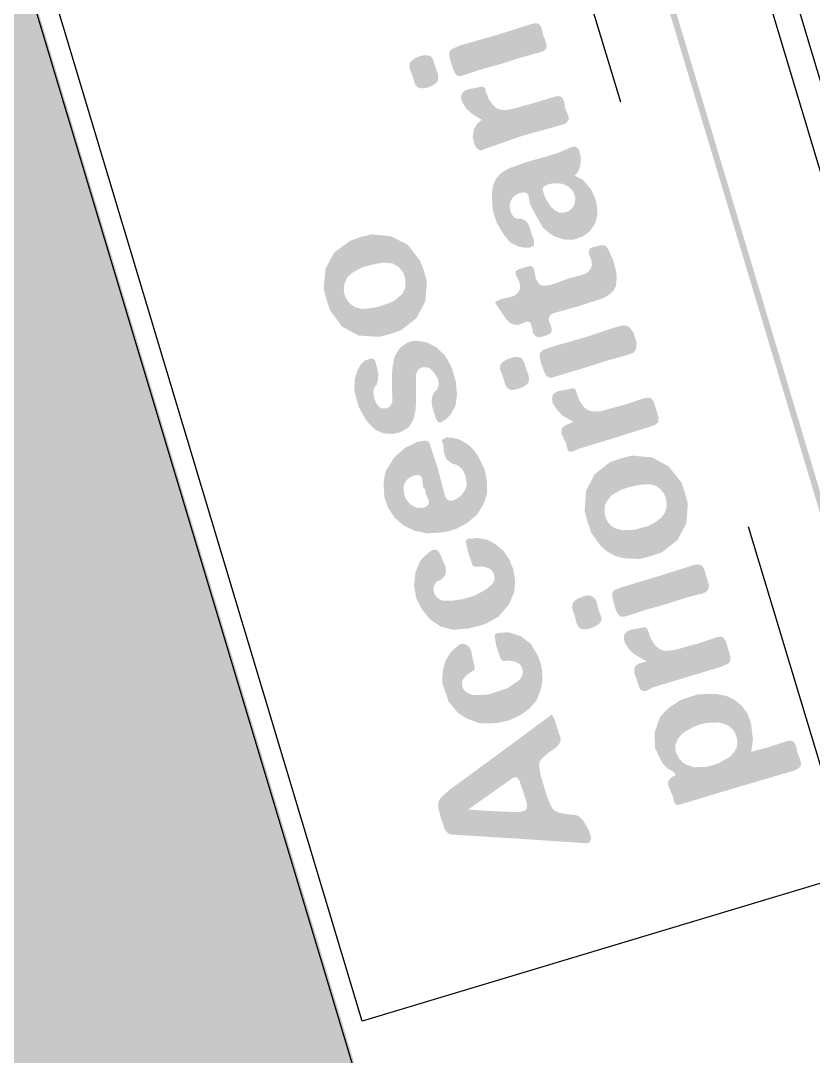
# Model space of a CAD drawing. Header units: metres. Extents: x -296 to 345, y -1036 to 474.
# Drawn here: x 10.176 to 10.623, y 294.282 to 294.866 of the extents above; entities that cross this region are included whole.
import ezdxf

# ---------------------------------------------------------------- set-up
doc = ezdxf.new("R2010")
doc.units = ezdxf.units.M
doc.linetypes.add('HIDDENX2', pattern=[0.75, 0.5, -0.25])
for name, color, linetype in [('DGPRO_Baldosas guias', 253, 'Continuous'), ('DGPRO_Tactiles', 40, 'Continuous'), ('H', 253, 'Continuous'), ('paradas', 7, 'Continuous')]:
    doc.layers.add(name, color=color, linetype=linetype)

# ---------------------------------------------------------------- blocks, each defined once
blk = doc.blocks.new('accesibilidad 2')
at = {"layer": 'H', "linetype": 'Continuous', "true_color": 0xffffff}
for points in [[(6073.09141, 3739.02678), (6073.09015, 3739.02703), (6073.0894, 3739.02753), (6073.0884, 3739.02855), (6073.0884, 3739.02905), (6073.0884, 3739.02954), (6073.0884, 3739.0303), (6073.0889, 3739.03131), (6073.10197, 3739.06628), (6073.11481, 3739.10098), (6073.11505, 3739.10198), (6073.1163, 3739.10323), (6073.11757, 3739.10399), (6073.11933, 3739.1045), (6073.12034, 3739.1045), (6073.12587, 3739.10475), (6073.13115, 3739.1045), (6073.13367, 3739.10399), (6073.13568, 3739.10274), (6073.13718, 3739.10047), (6073.13945, 3739.09569), (6073.14121, 3739.09067), (6073.15228, 3739.05947), (6073.1636, 3739.02803), (6073.16032, 3739.02729), (6073.15455, 3739.02729), (6073.15178, 3739.02729), (6073.15027, 3739.02703), (6073.1485, 3739.02729), (6073.14775, 3739.02779), (6073.14649, 3739.02879), (6073.14524, 3739.0308), (6073.14474, 3739.03207), (6073.14347, 3739.03609), (6073.14171, 3739.04011), (6073.14046, 3739.04188), (6073.13895, 3739.04288), (6073.13668, 3739.04338), (6073.1324, 3739.04389), (6073.11958, 3739.04389), (6073.11958, 3739.05595), (6073.12536, 3739.05595), (6073.1314, 3739.05621), (6073.13316, 3739.05621), (6073.13467, 3739.05671), (6073.13543, 3739.05722), (6073.13568, 3739.05772), (6073.13568, 3739.05848), (6073.13543, 3739.06023), (6073.13493, 3739.06148), (6073.13065, 3739.07432), (6073.12587, 3739.08865), (6073.12235, 3739.07935), (6073.11958, 3739.07155), (6073.11757, 3739.06576), (6073.11606, 3739.06049), (6073.11606, 3739.05872), (6073.1163, 3739.05772), (6073.11682, 3739.05696), (6073.11782, 3739.05646), (6073.11958, 3739.05595), (6073.11958, 3739.04389), (6073.11481, 3739.04338), (6073.11254, 3739.04288), (6073.11077, 3739.04162), (6073.10928, 3739.03985), (6073.10725, 3739.03583), (6073.1055, 3739.03155), (6073.10474, 3739.03056), (6073.10373, 3739.02954), (6073.10046, 3739.02803), (6073.09493, 3739.02678), (6073.09141, 3739.02678)], [(6073.19327, 3739.02578), (6073.19779, 3739.02602), (6073.20535, 3739.02803), (6073.21088, 3739.03207), (6073.2149, 3739.03784), (6073.2159, 3739.04162), (6073.21616, 3739.04288), (6073.21642, 3739.04464), (6073.21642, 3739.0454), (6073.20937, 3739.0469), (6073.20283, 3739.04665), (6073.20233, 3739.04665), (6073.20132, 3739.0464), (6073.20082, 3739.0459), (6073.20032, 3739.0454), (6073.20006, 3739.04413), (6073.19956, 3739.04238), (6073.19931, 3739.04188), (6073.19831, 3739.03961), (6073.1963, 3739.03734), (6073.19427, 3739.03659), (6073.19302, 3739.03659), (6073.19176, 3739.03659), (6073.1895, 3739.0376), (6073.188, 3739.03911), (6073.18699, 3739.04087), (6073.18673, 3739.04212), (6073.18498, 3739.04791), (6073.18472, 3739.05947), (6073.18623, 3739.06526), (6073.18649, 3739.06652), (6073.18749, 3739.06878), (6073.18925, 3739.0703), (6073.19126, 3739.07155), (6073.19252, 3739.07181), (6073.19327, 3739.07181), (6073.19453, 3739.07155), (6073.19578, 3739.07129), (6073.1968, 3739.07054), (6073.19831, 3739.06829), (6073.19931, 3739.06602), (6073.19956, 3739.06526), (6073.19982, 3739.06401), (6073.20006, 3739.063), (6073.20056, 3739.0625), (6073.20082, 3739.06224), (6073.20157, 3739.062), (6073.20559, 3739.06174), (6073.21138, 3739.06124), (6073.21365, 3739.06174), (6073.2149, 3739.0625), (6073.2154, 3739.06325), (6073.2159, 3739.06375), (6073.21642, 3739.06526), (6073.21616, 3739.06727), (6073.21365, 3739.07231), (6073.21138, 3739.07507), (6073.20987, 3739.07658), (6073.20611, 3739.07909), (6073.20408, 3739.08011), (6073.19831, 3739.08212), (6073.18724, 3739.08162), (6073.17994, 3739.07859), (6073.17566, 3739.07507), (6073.17063, 3739.06853), (6073.16888, 3739.06275), (6073.16786, 3739.05897), (6073.16737, 3739.05167), (6073.16838, 3739.04514), (6073.17039, 3739.03911), (6073.17365, 3739.03408), (6073.17819, 3739.0303), (6073.18346, 3739.02753), (6073.18975, 3739.02602), (6073.19327, 3739.02578)], [(6073.19327, 3739.02578), (6073.18975, 3739.02602), (6073.18346, 3739.02753), (6073.17819, 3739.0303), (6073.17365, 3739.03408), (6073.17039, 3739.03911), (6073.16838, 3739.04514), (6073.16737, 3739.05167), (6073.16786, 3739.05897), (6073.16888, 3739.06275), (6073.17063, 3739.06853), (6073.17566, 3739.07507), (6073.17994, 3739.07859), (6073.18724, 3739.08162), (6073.19831, 3739.08212), (6073.20408, 3739.08011), (6073.20611, 3739.07909), (6073.20987, 3739.07658), (6073.21138, 3739.07507), (6073.21365, 3739.07231), (6073.21616, 3739.06727), (6073.21642, 3739.06526), (6073.2159, 3739.06375), (6073.2154, 3739.06325), (6073.2149, 3739.0625), (6073.21365, 3739.06174), (6073.21138, 3739.06124), (6073.20559, 3739.06174), (6073.20207, 3739.062), (6073.20082, 3739.06224), (6073.20056, 3739.0625), (6073.20006, 3739.063), (6073.19982, 3739.06401), (6073.19956, 3739.06526), (6073.19931, 3739.06602), (6073.19831, 3739.06829), (6073.1968, 3739.07054), (6073.19578, 3739.07129), (6073.19453, 3739.07155), (6073.19327, 3739.07181), (6073.19252, 3739.07181), (6073.19126, 3739.07155), (6073.18925, 3739.0703), (6073.18699, 3739.06777), (6073.18623, 3739.06526), (6073.18472, 3739.05947), (6073.18498, 3739.04791), (6073.18673, 3739.04212), (6073.18699, 3739.04087), (6073.188, 3739.03911), (6073.1895, 3739.0376), (6073.19151, 3739.03659), (6073.19302, 3739.03659), (6073.19427, 3739.03659), (6073.1963, 3739.03734), (6073.19831, 3739.03961), (6073.19931, 3739.04188), (6073.19956, 3739.04238), (6073.20006, 3739.04413), (6073.20032, 3739.0454), (6073.20082, 3739.0459), (6073.20132, 3739.0464), (6073.20233, 3739.04665), (6073.20283, 3739.04665), (6073.20937, 3739.0469), (6073.21566, 3739.04614), (6073.21642, 3739.04464), (6073.21616, 3739.04288), (6073.2159, 3739.04162), (6073.2149, 3739.03784), (6073.21088, 3739.03207), (6073.20535, 3739.02803), (6073.19779, 3739.02602), (6073.19327, 3739.02578)], [(6073.2481, 3739.02527), (6073.25389, 3739.02578), (6073.25968, 3739.02753), (6073.26445, 3739.03056), (6073.26848, 3739.03458), (6073.27099, 3739.03961), (6073.2715, 3739.04262), (6073.27174, 3739.04313), (6073.272, 3739.04439), (6073.272, 3739.04514), (6073.272, 3739.04564), (6073.2647, 3739.0469), (6073.25817, 3739.04665), (6073.25741, 3739.04665), (6073.25665, 3739.0464), (6073.25616, 3739.0459), (6073.25564, 3739.04514), (6073.2554, 3739.04413), (6073.25514, 3739.04238), (6073.25489, 3739.04162), (6073.25389, 3739.03985), (6073.25212, 3739.0376), (6073.25011, 3739.03684), (6073.24911, 3739.03659), (6073.24786, 3739.03659), (6073.24609, 3739.03684), (6073.24458, 3739.03784), (6073.24358, 3739.03911), (6073.24307, 3739.04011), (6073.24181, 3739.04338), (6073.2403, 3739.05018), (6073.2403, 3739.05722), (6073.24131, 3739.06401), (6073.24257, 3739.06753), (6073.24282, 3739.06853), (6073.24408, 3739.07004), (6073.24583, 3739.07129), (6073.24786, 3739.07181), (6073.24911, 3739.07181), (6073.24987, 3739.07155), (6073.25162, 3739.07105), (6073.25313, 3739.06978), (6073.25415, 3739.06829), (6073.25415, 3739.06727), (6073.25464, 3739.06526), (6073.2559, 3739.06325), (6073.25691, 3739.0625), (6073.25867, 3739.06174), (6073.26143, 3739.06148), (6073.26294, 3739.06174), (6073.26621, 3739.062), (6073.26949, 3739.0625), (6073.27049, 3739.063), (6073.27099, 3739.06351), (6073.2715, 3739.06401), (6073.2715, 3739.06476), (6073.27174, 3739.06602), (6073.27074, 3739.06878), (6073.26949, 3739.07155), (6073.26772, 3739.07432), (6073.26244, 3739.07859), (6073.2559, 3739.08136), (6073.24886, 3739.08236), (6073.24533, 3739.08186), (6073.24131, 3739.0811), (6073.23427, 3739.0781), (6073.22899, 3739.07356), (6073.22521, 3739.06727), (6073.22446, 3739.06325), (6073.22346, 3739.05872), (6073.2232, 3739.04966), (6073.22496, 3739.04112), (6073.22975, 3739.03357), (6073.23351, 3739.0303), (6073.23604, 3739.02829), (6073.24207, 3739.02602), (6073.2481, 3739.02527)], [(6073.2481, 3739.02527), (6073.24207, 3739.02602), (6073.23604, 3739.02829), (6073.23351, 3739.0303), (6073.22975, 3739.03357), (6073.22496, 3739.04112), (6073.2232, 3739.04966), (6073.22346, 3739.05872), (6073.22446, 3739.06325), (6073.22521, 3739.06727), (6073.22899, 3739.07356), (6073.23427, 3739.0781), (6073.24131, 3739.0811), (6073.24533, 3739.08186), (6073.24886, 3739.08236), (6073.2559, 3739.08136), (6073.26244, 3739.07859), (6073.26772, 3739.07432), (6073.26949, 3739.07155), (6073.27074, 3739.06878), (6073.27174, 3739.06602), (6073.2715, 3739.06476), (6073.2715, 3739.06401), (6073.27099, 3739.06351), (6073.27049, 3739.063), (6073.26949, 3739.0625), (6073.26621, 3739.062), (6073.26294, 3739.06174), (6073.26143, 3739.06148), (6073.25867, 3739.06174), (6073.25691, 3739.0625), (6073.2559, 3739.06325), (6073.25464, 3739.06526), (6073.25415, 3739.06727), (6073.25415, 3739.06829), (6073.25313, 3739.06978), (6073.25162, 3739.07105), (6073.24987, 3739.07155), (6073.24911, 3739.07181), (6073.24786, 3739.07181), (6073.24583, 3739.07129), (6073.24408, 3739.07004), (6073.24282, 3739.06853), (6073.24257, 3739.06753), (6073.24131, 3739.06401), (6073.2403, 3739.05722), (6073.2403, 3739.05018), (6073.24181, 3739.04338), (6073.24307, 3739.04011), (6073.24358, 3739.03911), (6073.24458, 3739.03784), (6073.24609, 3739.03684), (6073.2481, 3739.03659), (6073.24911, 3739.03659), (6073.25011, 3739.03684), (6073.25212, 3739.0376), (6073.25389, 3739.03985), (6073.25489, 3739.04162), (6073.25514, 3739.04238), (6073.2554, 3739.04413), (6073.25564, 3739.04514), (6073.25616, 3739.0459), (6073.25665, 3739.0464), (6073.25741, 3739.04665), (6073.25817, 3739.04665), (6073.2647, 3739.0469), (6073.27099, 3739.0464), (6073.272, 3739.04514), (6073.272, 3739.04439), (6073.27174, 3739.04313), (6073.2715, 3739.04262), (6073.27099, 3739.03961), (6073.26848, 3739.03458), (6073.26445, 3739.03056), (6073.25968, 3739.02753), (6073.25389, 3739.02578), (6073.2481, 3739.02527)], [(6073.3067, 3739.02451), (6073.29966, 3739.02527), (6073.29313, 3739.02729), (6073.28784, 3739.03106), (6073.28356, 3739.03609), (6073.2808, 3739.04238), (6073.27928, 3739.04966), (6073.27928, 3739.05394), (6073.2798, 3739.05822), (6073.28155, 3739.06576), (6073.28507, 3739.07231), (6073.28961, 3739.07734), (6073.29514, 3739.08086), (6073.30167, 3739.08287), (6073.30847, 3739.08311), (6073.3155, 3739.08136), (6073.31902, 3739.07985), (6073.3223, 3739.07784), (6073.32784, 3739.07155), (6073.33136, 3739.06401), (6073.33261, 3739.05621), (6073.33211, 3739.05269), (6073.33211, 3739.05219), (6073.3316, 3739.05118), (6073.3311, 3739.05042), (6073.3306, 3739.05018), (6073.32935, 3739.04992), (6073.32784, 3739.04992), (6073.32708, 3739.04992), (6073.31375, 3739.04966), (6073.30042, 3739.05018), (6073.29866, 3739.05018), (6073.29916, 3739.05973), (6073.30117, 3739.05999), (6073.30344, 3739.06023), (6073.30469, 3739.05999), (6073.30545, 3739.05973), (6073.3062, 3739.06023), (6073.3072, 3739.06049), (6073.30947, 3739.06023), (6073.31174, 3739.05973), (6073.31274, 3739.05999), (6073.31349, 3739.05999), (6073.314, 3739.06049), (6073.3145, 3739.06099), (6073.31476, 3739.06224), (6073.315, 3739.06351), (6073.31476, 3739.06552), (6073.314, 3739.06777), (6073.31299, 3739.06928), (6073.31124, 3739.0708), (6073.30772, 3739.07181), (6073.30571, 3739.07205), (6073.30344, 3739.07181), (6073.29992, 3739.0703), (6073.29739, 3739.06777), (6073.29614, 3739.06451), (6073.29614, 3739.0625), (6073.29639, 3739.06174), (6073.29689, 3739.06073), (6073.29715, 3739.06023), (6073.29791, 3739.05999), (6073.29916, 3739.05973), (6073.29866, 3739.05018), (6073.29665, 3739.04966), (6073.2959, 3739.04891), (6073.29538, 3739.04817), (6073.29514, 3739.04715), (6073.29538, 3739.0454), (6073.29564, 3739.04389), (6073.29665, 3739.04112), (6073.29916, 3739.0381), (6073.30143, 3739.03659), (6073.30293, 3739.03635), (6073.30645, 3739.03583), (6073.31072, 3739.03659), (6073.31325, 3739.03836), (6073.3145, 3739.03985), (6073.315, 3739.04087), (6073.31677, 3739.04238), (6073.31827, 3739.04338), (6073.32029, 3739.04363), (6073.32306, 3739.04363), (6073.32682, 3739.04288), (6073.32859, 3739.04288), (6073.32959, 3739.04288), (6073.33034, 3739.04011), (6073.32985, 3739.03886), (6073.32909, 3739.03684), (6073.32708, 3739.03332), (6073.32255, 3739.02905), (6073.31852, 3739.02703), (6073.3145, 3739.02578), (6073.3067, 3739.02451)], [(6073.36354, 3739.02578), (6073.36682, 3739.02578), (6073.37134, 3739.02654), (6073.37486, 3739.02753), (6073.38065, 3739.0308), (6073.38493, 3739.03533), (6073.38744, 3739.04061), (6073.38794, 3739.04363), (6073.38769, 3739.04614), (6073.38593, 3739.05093), (6073.38216, 3739.05495), (6073.37637, 3739.05796), (6073.37259, 3739.05923), (6073.36606, 3739.06124), (6073.35952, 3739.063), (6073.35852, 3739.06325), (6073.35725, 3739.06425), (6073.35625, 3739.06526), (6073.35575, 3739.06702), (6073.35575, 3739.06777), (6073.356, 3739.06878), (6073.35651, 3739.0703), (6073.35776, 3739.07129), (6073.35928, 3739.07205), (6073.36027, 3739.07231), (6073.36304, 3739.07256), (6073.36682, 3739.07205), (6073.36909, 3739.07054), (6073.37008, 3739.06904), (6073.37084, 3739.06853), (6073.37209, 3739.06777), (6073.37536, 3739.06652), (6073.38039, 3739.06602), (6073.38342, 3739.06602), (6073.38441, 3739.06652), (6073.38517, 3739.06878), (6073.38493, 3739.07181), (6073.38342, 3739.07457), (6073.38115, 3739.07683), (6073.37989, 3739.07784), (6073.37687, 3739.07985), (6073.37058, 3739.08212), (6073.36077, 3739.08236), (6073.35399, 3739.08086), (6073.35098, 3739.07985), (6073.34594, 3739.07708), (6073.34266, 3739.0733), (6073.34091, 3739.06853), (6073.34065, 3739.06602), (6073.34065, 3739.06325), (6073.34192, 3739.05848), (6073.34519, 3739.05495), (6073.34997, 3739.05219), (6073.35349, 3739.05093), (6073.36053, 3739.04867), (6073.36782, 3739.04666), (6073.36883, 3739.0464), (6073.37008, 3739.0454), (6073.37134, 3739.04439), (6073.37185, 3739.04288), (6073.37209, 3739.04188), (6073.37185, 3739.04087), (6073.37134, 3739.03911), (6073.37034, 3739.03784), (6073.36883, 3739.03684), (6073.36782, 3739.03635), (6073.36631, 3739.03583), (6073.3633, 3739.03508), (6073.36053, 3739.03533), (6073.35876, 3739.03635), (6073.35776, 3739.03709), (6073.35751, 3739.0376), (6073.35675, 3739.03886), (6073.3555, 3739.04037), (6073.35299, 3739.04188), (6073.34947, 3739.04262), (6073.34594, 3739.04262), (6073.34393, 3739.04262), (6073.34217, 3739.04262), (6073.34041, 3739.04212), (6073.3399, 3739.04188), (6073.3394, 3739.04087), (6073.3394, 3739.03985), (6073.3399, 3739.0381), (6073.34041, 3739.03684), (6073.34167, 3739.03432), (6073.34569, 3739.03006), (6073.35148, 3739.02729), (6073.35902, 3739.02578), (6073.36354, 3739.02578)], [(6073.36354, 3739.02578), (6073.35902, 3739.02578), (6073.35148, 3739.02729), (6073.34569, 3739.03006), (6073.34167, 3739.03432), (6073.34041, 3739.03684), (6073.3399, 3739.0381), (6073.3394, 3739.03985), (6073.3394, 3739.04087), (6073.33966, 3739.04136), (6073.34041, 3739.04212), (6073.34217, 3739.04262), (6073.34393, 3739.04262), (6073.34594, 3739.04262), (6073.34947, 3739.04262), (6073.35299, 3739.04188), (6073.3555, 3739.04037), (6073.35675, 3739.03886), (6073.35751, 3739.0376), (6073.35776, 3739.03709), (6073.35876, 3739.03635), (6073.36053, 3739.03533), (6073.3633, 3739.03508), (6073.36631, 3739.03583), (6073.36782, 3739.03635), (6073.36883, 3739.03684), (6073.37034, 3739.03784), (6073.37134, 3739.03911), (6073.37185, 3739.04087), (6073.37209, 3739.04188), (6073.37185, 3739.04288), (6073.37134, 3739.04439), (6073.37008, 3739.0454), (6073.36883, 3739.0464), (6073.36782, 3739.04666), (6073.36053, 3739.04867), (6073.35349, 3739.05093), (6073.34997, 3739.05219), (6073.34519, 3739.05495), (6073.34192, 3739.05848), (6073.34065, 3739.06325), (6073.34065, 3739.06602), (6073.34091, 3739.06853), (6073.34266, 3739.0733), (6073.34594, 3739.07708), (6073.35098, 3739.07985), (6073.35399, 3739.08086), (6073.36077, 3739.08236), (6073.37058, 3739.08212), (6073.37687, 3739.07985), (6073.37989, 3739.07784), (6073.38115, 3739.07683), (6073.38342, 3739.07457), (6073.38493, 3739.07181), (6073.38517, 3739.06878), (6073.38493, 3739.06702), (6073.38342, 3739.06602), (6073.38039, 3739.06602), (6073.37536, 3739.06652), (6073.37209, 3739.06777), (6073.37084, 3739.06853), (6073.37034, 3739.06878), (6073.36909, 3739.07054), (6073.36682, 3739.07205), (6073.36304, 3739.07256), (6073.36027, 3739.07231), (6073.35928, 3739.07205), (6073.35776, 3739.07129), (6073.35651, 3739.0703), (6073.356, 3739.06878), (6073.35575, 3739.06777), (6073.35575, 3739.06702), (6073.35625, 3739.06526), (6073.35725, 3739.06425), (6073.35852, 3739.06325), (6073.35952, 3739.063), (6073.36606, 3739.06124), (6073.37259, 3739.05923), (6073.37637, 3739.05796), (6073.38216, 3739.05495), (6073.38593, 3739.05093), (6073.38769, 3739.04614), (6073.38794, 3739.04363), (6073.38744, 3739.04061), (6073.38493, 3739.03533), (6073.38065, 3739.0308), (6073.37486, 3739.02753), (6073.37134, 3739.02654), (6073.36682, 3739.02578), (6073.36354, 3739.02578)], [(6073.42366, 3739.02502), (6073.41737, 3739.02527), (6073.40706, 3739.0293), (6073.39951, 3739.03684), (6073.39549, 3739.04715), (6073.39524, 3739.05344), (6073.39549, 3739.05999), (6073.39951, 3739.0708), (6073.40706, 3739.07834), (6073.41762, 3739.08212), (6073.42415, 3739.08236), (6073.42391, 3739.07181), (6073.42164, 3739.07155), (6073.41812, 3739.0703), (6073.41536, 3739.06803), (6073.41335, 3739.06476), (6073.41285, 3739.0625), (6073.41209, 3739.05822), (6073.41183, 3739.0542), (6073.41209, 3739.05018), (6073.41233, 3739.04666), (6073.41309, 3739.04439), (6073.41486, 3739.04061), (6073.41762, 3739.03784), (6073.42164, 3739.03659), (6073.42415, 3739.03635), (6073.42642, 3739.03659), (6073.4302, 3739.0381), (6073.43297, 3739.04087), (6073.43448, 3739.04439), (6073.43498, 3739.0464), (6073.43548, 3739.05018), (6073.43573, 3739.05796), (6073.43498, 3739.06174), (6073.43448, 3739.06401), (6073.43271, 3739.06753), (6073.42994, 3739.07004), (6073.42618, 3739.07155), (6073.42391, 3739.07181), (6073.42415, 3739.08236), (6073.43044, 3739.08212), (6073.44101, 3739.07784), (6073.44831, 3739.07054), (6073.45207, 3739.05999), (6073.45233, 3739.0537), (6073.45207, 3739.04741), (6073.4478, 3739.03709), (6073.44051, 3739.02954), (6073.42994, 3739.02552), (6073.42366, 3739.02502)], [(6073.20961, 3738.98553), (6073.21164, 3738.98578), (6073.21365, 3738.98578), (6073.21767, 3738.98553), (6073.21994, 3738.98628), (6073.22094, 3738.9873), (6073.22195, 3738.98881), (6073.22219, 3738.99132), (6073.22219, 3738.99283), (6073.22195, 3738.99509), (6073.22119, 3738.99735), (6073.22044, 3738.99836), (6073.21943, 3738.99912), (6073.21843, 3738.99961), (6073.2159, 3738.99987), (6073.21415, 3738.99961), (6073.21238, 3738.99961), (6073.20887, 3738.99987), (6073.20635, 3738.99937), (6073.20535, 3738.99862), (6073.20484, 3738.9981), (6073.20434, 3738.99685), (6073.20384, 3738.99458), (6073.20384, 3738.99308), (6073.20408, 3738.99082), (6073.2046, 3738.98829), (6073.20535, 3738.98704), (6073.20635, 3738.98604), (6073.20736, 3738.98553), (6073.20961, 3738.98553)], [(6073.20961, 3738.98553), (6073.20736, 3738.98553), (6073.20635, 3738.98604), (6073.20535, 3738.98704), (6073.2046, 3738.98829), (6073.20408, 3738.99082), (6073.20384, 3738.99308), (6073.20384, 3738.99458), (6073.20434, 3738.99685), (6073.20484, 3738.9981), (6073.20535, 3738.99862), (6073.20635, 3738.99937), (6073.20887, 3738.99987), (6073.21238, 3738.99961), (6073.21415, 3738.99961), (6073.2159, 3738.99987), (6073.21843, 3738.99961), (6073.21943, 3738.99912), (6073.22044, 3738.99836), (6073.22119, 3738.99735), (6073.22195, 3738.99509), (6073.22219, 3738.99283), (6073.22219, 3738.99132), (6073.22195, 3738.98881), (6073.22094, 3738.9873), (6073.21994, 3738.98628), (6073.21767, 3738.98553), (6073.21365, 3738.98578), (6073.21164, 3738.98578), (6073.20961, 3738.98553)], [(6073.35122, 3738.98553), (6073.35323, 3738.98578), (6073.355, 3738.98578), (6073.35826, 3738.98578), (6073.36053, 3738.98628), (6073.36153, 3738.9873), (6073.36228, 3738.98881), (6073.3628, 3738.99107), (6073.36254, 3738.99257), (6073.36254, 3738.99484), (6073.36179, 3738.99735), (6073.36103, 3738.99862), (6073.36027, 3738.99937), (6073.35902, 3738.99987), (6073.35701, 3738.99987), (6073.355, 3738.99961), (6073.35299, 3738.99961), (6073.34921, 3738.99961), (6073.3472, 3738.99912), (6073.34594, 3738.9981), (6073.34519, 3738.99685), (6073.34493, 3738.99434), (6073.34493, 3738.99308), (6073.34493, 3738.99056), (6073.34569, 3738.98829), (6073.34644, 3738.98704), (6073.34746, 3738.98628), (6073.34871, 3738.98578), (6073.35122, 3738.98553)], [(6073.35122, 3738.98553), (6073.34871, 3738.98578), (6073.34746, 3738.98628), (6073.34644, 3738.98704), (6073.34569, 3738.98829), (6073.34493, 3738.99056), (6073.34493, 3738.99308), (6073.34493, 3738.99434), (6073.34519, 3738.99685), (6073.34594, 3738.9981), (6073.3472, 3738.99912), (6073.34921, 3738.99961), (6073.35299, 3738.99961), (6073.355, 3738.99961), (6073.35701, 3738.99987), (6073.35902, 3738.99987), (6073.36027, 3738.99937), (6073.36103, 3738.99862), (6073.36179, 3738.99735), (6073.36254, 3738.99484), (6073.36254, 3738.99257), (6073.3628, 3738.99107), (6073.36228, 3738.98881), (6073.36153, 3738.9873), (6073.36053, 3738.98628), (6073.35826, 3738.98578), (6073.355, 3738.98578), (6073.35323, 3738.98578), (6073.35122, 3738.98553)], [(6073.52879, 3738.98553), (6073.5308, 3738.98578), (6073.53256, 3738.98578), (6073.53609, 3738.98578), (6073.5381, 3738.98628), (6073.5391, 3738.9873), (6073.53985, 3738.98881), (6073.54036, 3738.99107), (6073.54036, 3738.99257), (6073.54011, 3738.99484), (6073.53935, 3738.99735), (6073.5386, 3738.99862), (6073.5376, 3738.99937), (6073.53633, 3738.99987), (6073.53432, 3738.99987), (6073.53231, 3738.99962), (6073.5303, 3738.99962), (6073.52678, 3738.99962), (6073.52451, 3738.99912), (6073.52351, 3738.9981), (6073.52275, 3738.99661), (6073.52226, 3738.99434), (6073.52226, 3738.99283), (6073.5225, 3738.99056), (6073.52325, 3738.98805), (6073.52401, 3738.98704), (6073.52502, 3738.98628), (6073.52628, 3738.98578), (6073.52879, 3738.98553)], [(6073.52879, 3738.98553), (6073.52628, 3738.98578), (6073.52502, 3738.98628), (6073.52401, 3738.98704), (6073.52325, 3738.98805), (6073.5225, 3738.99056), (6073.52226, 3738.99283), (6073.52226, 3738.99434), (6073.52275, 3738.99661), (6073.52351, 3738.9981), (6073.52451, 3738.99912), (6073.52678, 3738.99962), (6073.5303, 3738.99962), (6073.53231, 3738.99962), (6073.53432, 3738.99987), (6073.53633, 3738.99987), (6073.5376, 3738.99937), (6073.5386, 3738.99862), (6073.53935, 3738.99735), (6073.54011, 3738.99484), (6073.54036, 3738.99257), (6073.54036, 3738.99107), (6073.53985, 3738.98881), (6073.5391, 3738.9873), (6073.5381, 3738.98628), (6073.53609, 3738.98578), (6073.53256, 3738.98578), (6073.5308, 3738.98578), (6073.52879, 3738.98553)], [(6073.3985, 3738.92115), (6073.40479, 3738.9219), (6073.4058, 3738.92215), (6073.40706, 3738.92266), (6073.40807, 3738.92316), (6073.40857, 3738.92417), (6073.40907, 3738.92567), (6073.40907, 3738.92769), (6073.40907, 3738.92895), (6073.40932, 3738.9297), (6073.40907, 3738.93096), (6073.40881, 3738.93196), (6073.40831, 3738.93247), (6073.40756, 3738.93271), (6073.40656, 3738.93323), (6073.40505, 3738.93323), (6073.40403, 3738.93297), (6073.40178, 3738.93297), (6073.39951, 3738.93347), (6073.39826, 3738.93448), (6073.39725, 3738.93548), (6073.39649, 3738.93675), (6073.39599, 3738.939), (6073.39599, 3738.94101), (6073.39625, 3738.94831), (6073.39574, 3738.95585), (6073.39574, 3738.95836), (6073.39599, 3738.96164), (6073.39649, 3738.96316), (6073.3975, 3738.96465), (6073.39902, 3738.96541), (6073.40228, 3738.96592), (6073.4053, 3738.96541), (6073.40605, 3738.96541), (6073.40731, 3738.96541), (6073.40807, 3738.96566), (6073.40881, 3738.96616), (6073.40932, 3738.96742), (6073.40932, 3738.96944), (6073.40932, 3738.97044), (6073.40932, 3738.97145), (6073.40932, 3738.97346), (6073.40907, 3738.97472), (6073.40881, 3738.97547), (6073.40781, 3738.97597), (6073.40656, 3738.97597), (6073.4058, 3738.97597), (6073.40379, 3738.97547), (6073.40103, 3738.97547), (6073.39876, 3738.97597), (6073.39725, 3738.97723), (6073.39625, 3738.97874), (6073.39574, 3738.98051), (6073.39574, 3738.98403), (6073.39599, 3738.9868), (6073.39599, 3738.98805), (6073.39574, 3738.99056), (6073.39549, 3738.99182), (6073.39247, 3738.99107), (6073.3902, 3738.99032), (6073.38794, 3738.98956), (6073.38392, 3738.98829), (6073.38141, 3738.9868), (6073.38015, 3738.98503), (6073.3794, 3738.98327), (6073.3794, 3738.98051), (6073.37964, 3738.979), (6073.37989, 3738.97824), (6073.37989, 3738.97749), (6073.37864, 3738.97597), (6073.37637, 3738.97573), (6073.37436, 3738.97597), (6073.37285, 3738.97623), (6073.3711, 3738.97573), (6073.37034, 3738.97522), (6073.36983, 3738.97472), (6073.36933, 3738.97371), (6073.36909, 3738.97195), (6073.36909, 3738.97044), (6073.36909, 3738.96919), (6073.36933, 3738.96768), (6073.36983, 3738.96668), (6073.37034, 3738.96592), (6073.3711, 3738.96566), (6073.37259, 3738.96541), (6073.37411, 3738.96541), (6073.37512, 3738.96566), (6073.37663, 3738.96566), (6073.37788, 3738.96541), (6073.37888, 3738.96465), (6073.3794, 3738.96365), (6073.37989, 3738.96264), (6073.37989, 3738.96063), (6073.37989, 3738.95912), (6073.37964, 3738.9468), (6073.37989, 3738.93472), (6073.38015, 3738.93171), (6073.38115, 3738.92819), (6073.38216, 3738.92618), (6073.38441, 3738.92391), (6073.38921, 3738.9219), (6073.39221, 3738.9214), (6073.3985, 3738.92115)], [(6073.3985, 3738.92115), (6073.39221, 3738.9214), (6073.38921, 3738.9219), (6073.38441, 3738.92391), (6073.38216, 3738.92618), (6073.38115, 3738.92819), (6073.38015, 3738.93171), (6073.37989, 3738.93472), (6073.37964, 3738.9468), (6073.37989, 3738.95912), (6073.37989, 3738.96063), (6073.37989, 3738.96264), (6073.3794, 3738.96365), (6073.37888, 3738.96465), (6073.37788, 3738.96541), (6073.37663, 3738.96566), (6073.37512, 3738.96566), (6073.37411, 3738.96541), (6073.37259, 3738.96541), (6073.3711, 3738.96566), (6073.37034, 3738.96592), (6073.36983, 3738.96668), (6073.36933, 3738.96768), (6073.36909, 3738.96919), (6073.36909, 3738.97044), (6073.36909, 3738.97195), (6073.36933, 3738.97371), (6073.36983, 3738.97472), (6073.37034, 3738.97522), (6073.3711, 3738.97573), (6073.37285, 3738.97623), (6073.37436, 3738.97597), (6073.37536, 3738.97597), (6073.37739, 3738.97597), (6073.37864, 3738.97597), (6073.37914, 3738.97647), (6073.37989, 3738.97824), (6073.37964, 3738.979), (6073.3794, 3738.98051), (6073.3794, 3738.98327), (6073.38015, 3738.98503), (6073.38141, 3738.9868), (6073.38392, 3738.98829), (6073.38794, 3738.98956), (6073.3902, 3738.99032), (6073.39247, 3738.99107), (6073.39549, 3738.99182), (6073.39574, 3738.99056), (6073.39599, 3738.98805), (6073.39599, 3738.9868), (6073.39574, 3738.98403), (6073.39574, 3738.98051), (6073.39625, 3738.97874), (6073.39725, 3738.97723), (6073.39876, 3738.97597), (6073.40103, 3738.97547), (6073.40379, 3738.97547), (6073.4058, 3738.97597), (6073.40656, 3738.97597), (6073.40781, 3738.97597), (6073.40857, 3738.97573), (6073.40907, 3738.97472), (6073.40932, 3738.97346), (6073.40932, 3738.97145), (6073.40932, 3738.97044), (6073.40932, 3738.96944), (6073.40932, 3738.96742), (6073.40881, 3738.96616), (6073.40807, 3738.96566), (6073.40731, 3738.96541), (6073.40605, 3738.96541), (6073.4053, 3738.96541), (6073.40228, 3738.96592), (6073.39902, 3738.96541), (6073.3975, 3738.96465), (6073.39649, 3738.96316), (6073.39599, 3738.96164), (6073.39574, 3738.95836), (6073.39574, 3738.95585), (6073.39625, 3738.94831), (6073.39599, 3738.94101), (6073.39599, 3738.939), (6073.39649, 3738.93675), (6073.39725, 3738.93548), (6073.39826, 3738.93448), (6073.39951, 3738.93347), (6073.40178, 3738.93297), (6073.40403, 3738.93297), (6073.40505, 3738.93323), (6073.40656, 3738.93323), (6073.40756, 3738.93271), (6073.40831, 3738.93247), (6073.40881, 3738.93196), (6073.40907, 3738.93096), (6073.40932, 3738.9297), (6073.40907, 3738.92895), (6073.40907, 3738.92769), (6073.40907, 3738.92567), (6073.40857, 3738.92417), (6073.40807, 3738.92316), (6073.40706, 3738.92266), (6073.4058, 3738.92215), (6073.40479, 3738.9219), (6073.3985, 3738.92115)], [(6073.09795, 3738.90127), (6073.09594, 3738.90153), (6073.09519, 3738.90228), (6073.09443, 3738.90354), (6073.09417, 3738.90531), (6073.09393, 3738.90656), (6073.09417, 3738.93824), (6073.09417, 3738.97018), (6073.09417, 3738.9712), (6073.09417, 3738.97346), (6073.09443, 3738.97498), (6073.09467, 3738.97547), (6073.09594, 3738.97597), (6073.0972, 3738.97623), (6073.0982, 3738.97597), (6073.09996, 3738.97597), (6073.10373, 3738.97647), (6073.10675, 3738.97673), (6073.10801, 3738.97623), (6073.10852, 3738.97597), (6073.10952, 3738.97498), (6073.11053, 3738.97271), (6073.11077, 3738.97094), (6073.11204, 3738.9712), (6073.11304, 3738.9717), (6073.11656, 3738.96517), (6073.11455, 3738.9634), (6073.11204, 3738.95988), (6073.11027, 3738.95334), (6073.11002, 3738.94957), (6073.11027, 3738.94529), (6073.11178, 3738.939), (6073.1138, 3738.93548), (6073.11556, 3738.93372), (6073.11782, 3738.93247), (6073.12034, 3738.93196), (6073.12184, 3738.93196), (6073.12311, 3738.93196), (6073.12562, 3738.93247), (6073.12788, 3738.93372), (6073.12989, 3738.93548), (6073.13216, 3738.939), (6073.13391, 3738.9458), (6073.13417, 3738.94982), (6073.13391, 3738.95359), (6073.1324, 3738.95988), (6073.13039, 3738.9634), (6073.12864, 3738.96517), (6073.12663, 3738.96642), (6073.12436, 3738.96692), (6073.12311, 3738.96718), (6073.12159, 3738.96692), (6073.11907, 3738.96642), (6073.11656, 3738.96517), (6073.11304, 3738.9717), (6073.11405, 3738.97271), (6073.11505, 3738.97371), (6073.11556, 3738.97422), (6073.11958, 3738.97623), (6073.12864, 3738.97774), (6073.13718, 3738.97547), (6073.14448, 3738.97018), (6073.14699, 3738.96616), (6073.1485, 3738.9629), (6073.15051, 3738.95611), (6073.15077, 3738.94604), (6073.149, 3738.939), (6073.148, 3738.93599), (6073.14524, 3738.9307), (6073.14146, 3738.92668), (6073.13718, 3738.92391), (6073.13216, 3738.92215), (6073.12663, 3738.9219), (6073.11757, 3738.92342), (6073.11103, 3738.92642), (6073.11077, 3738.91611), (6073.11103, 3738.90656), (6073.11103, 3738.90531), (6073.11077, 3738.9033), (6073.11002, 3738.90228), (6073.10952, 3738.90178), (6073.10876, 3738.90153), (6073.10651, 3738.90127), (6073.10349, 3738.90153), (6073.10197, 3738.90153), (6073.10072, 3738.90127), (6073.09795, 3738.90127)], [(6073.16938, 3738.92215), (6073.1734, 3738.92215), (6073.17491, 3738.92215), (6073.17642, 3738.92266), (6073.17718, 3738.9229), (6073.17793, 3738.92366), (6073.17819, 3738.92441), (6073.17843, 3738.92592), (6073.17843, 3738.92718), (6073.17819, 3738.93824), (6073.17843, 3738.94931), (6073.17869, 3738.95259), (6073.17944, 3738.95635), (6073.18044, 3738.95812), (6073.18195, 3738.95963), (6073.18396, 3738.96089), (6073.18774, 3738.96214), (6073.19101, 3738.9624), (6073.19176, 3738.9624), (6073.19327, 3738.9624), (6073.19427, 3738.96264), (6073.19503, 3738.9629), (6073.19554, 3738.9634), (6073.19578, 3738.96415), (6073.19578, 3738.96465), (6073.19604, 3738.96767), (6073.19654, 3738.97221), (6073.19604, 3738.97422), (6073.19528, 3738.97547), (6073.19479, 3738.97597), (6073.19427, 3738.97623), (6073.19302, 3738.97673), (6073.19076, 3738.97699), (6073.18623, 3738.97573), (6073.18346, 3738.97422), (6073.18195, 3738.97296), (6073.17894, 3738.97018), (6073.17668, 3738.96817), (6073.17692, 3738.96994), (6073.17692, 3738.97296), (6073.17642, 3738.97446), (6073.17592, 3738.97522), (6073.17491, 3738.97597), (6073.1724, 3738.97673), (6073.16812, 3738.97647), (6073.16611, 3738.97647), (6073.1646, 3738.97647), (6073.16285, 3738.97623), (6073.16183, 3738.97547), (6073.16158, 3738.97498), (6073.16108, 3738.97422), (6073.16108, 3738.97221), (6073.16183, 3738.96944), (6073.16183, 3738.96817), (6073.16183, 3738.95032), (6073.16183, 3738.93271), (6073.16183, 3738.92895), (6073.16233, 3738.92517), (6073.16259, 3738.92417), (6073.16309, 3738.92342), (6073.1636, 3738.9229), (6073.16434, 3738.92266), (6073.16561, 3738.92215), (6073.16938, 3738.92215)], [(6073.16938, 3738.92215), (6073.16561, 3738.92215), (6073.16434, 3738.92266), (6073.1636, 3738.9229), (6073.16309, 3738.92342), (6073.16259, 3738.92417), (6073.16233, 3738.92517), (6073.16183, 3738.92895), (6073.16183, 3738.93271), (6073.16183, 3738.95032), (6073.16183, 3738.96817), (6073.16183, 3738.96944), (6073.16108, 3738.97221), (6073.16108, 3738.97422), (6073.16158, 3738.97498), (6073.16183, 3738.97547), (6073.16285, 3738.97623), (6073.1646, 3738.97647), (6073.16611, 3738.97647), (6073.16812, 3738.97647), (6073.1724, 3738.97673), (6073.17491, 3738.97597), (6073.17592, 3738.97522), (6073.17642, 3738.97446), (6073.17692, 3738.97296), (6073.17692, 3738.96994), (6073.17668, 3738.96817), (6073.17894, 3738.97018), (6073.18195, 3738.97296), (6073.18346, 3738.97422), (6073.18623, 3738.97573), (6073.19076, 3738.97699), (6073.19302, 3738.97673), (6073.19427, 3738.97623), (6073.19479, 3738.97597), (6073.19528, 3738.97547), (6073.19604, 3738.97422), (6073.19654, 3738.97221), (6073.19604, 3738.96767), (6073.19578, 3738.96465), (6073.19578, 3738.96415), (6073.19554, 3738.9634), (6073.19503, 3738.9629), (6073.19427, 3738.96264), (6073.19327, 3738.9624), (6073.19176, 3738.96264), (6073.19101, 3738.9624), (6073.18774, 3738.96214), (6073.18396, 3738.96089), (6073.18195, 3738.95963), (6073.18044, 3738.95812), (6073.17944, 3738.95635), (6073.17869, 3738.95259), (6073.17843, 3738.94931), (6073.17819, 3738.93824), (6073.17843, 3738.92718), (6073.17843, 3738.92592), (6073.17819, 3738.92441), (6073.17793, 3738.92366), (6073.17718, 3738.9229), (6073.17642, 3738.92266), (6073.17491, 3738.92215), (6073.1734, 3738.92215), (6073.16938, 3738.92215)], [(6073.21088, 3738.92215), (6073.21264, 3738.92215), (6073.21441, 3738.92215), (6073.21741, 3738.92215), (6073.21943, 3738.92266), (6073.22044, 3738.92366), (6073.22094, 3738.92491), (6073.22119, 3738.92694), (6073.22119, 3738.92819), (6073.22094, 3738.94756), (6073.22094, 3738.96668), (6073.22094, 3738.96994), (6073.22069, 3738.97346), (6073.22044, 3738.97446), (6073.21994, 3738.97498), (6073.21918, 3738.97573), (6073.21767, 3738.97623), (6073.21415, 3738.97647), (6073.21037, 3738.97647), (6073.20887, 3738.97647), (6073.20711, 3738.97597), (6073.20611, 3738.97547), (6073.20535, 3738.97498), (6073.20484, 3738.97396), (6073.2046, 3738.97221), (6073.2046, 3738.9707), (6073.20484, 3738.95988), (6073.2046, 3738.94931), (6073.20484, 3738.939), (6073.2046, 3738.92869), (6073.20434, 3738.92744), (6073.2046, 3738.92543), (6073.20509, 3738.92391), (6073.20611, 3738.9229), (6073.20786, 3738.92215), (6073.21088, 3738.92215)], [(6073.21088, 3738.92215), (6073.20786, 3738.92215), (6073.20611, 3738.9229), (6073.20509, 3738.92391), (6073.2046, 3738.92543), (6073.20434, 3738.92744), (6073.2046, 3738.92869), (6073.20484, 3738.939), (6073.2046, 3738.94931), (6073.20484, 3738.95988), (6073.2046, 3738.9707), (6073.2046, 3738.97221), (6073.20484, 3738.97396), (6073.20535, 3738.97498), (6073.20611, 3738.97547), (6073.20711, 3738.97597), (6073.20887, 3738.97647), (6073.21037, 3738.97647), (6073.21415, 3738.97647), (6073.21767, 3738.97623), (6073.21918, 3738.97573), (6073.21994, 3738.97498), (6073.22044, 3738.97446), (6073.22069, 3738.97346), (6073.22094, 3738.96994), (6073.22094, 3738.96668), (6073.22094, 3738.94756), (6073.22119, 3738.92819), (6073.22119, 3738.92694), (6073.22094, 3738.92491), (6073.22044, 3738.92366), (6073.21943, 3738.92266), (6073.21741, 3738.92215), (6073.21441, 3738.92215), (6073.21264, 3738.92215), (6073.21088, 3738.92215)], [(6073.26143, 3738.92014), (6073.25514, 3738.92039), (6073.24483, 3738.92441), (6073.23729, 3738.93196), (6073.23327, 3738.94228), (6073.23301, 3738.94857), (6073.23327, 3738.95536), (6073.23604, 3738.9634), (6073.2388, 3738.96793), (6073.24257, 3738.9717), (6073.2471, 3738.97446), (6073.2554, 3738.97723), (6073.26193, 3738.97749), (6073.26193, 3738.96692), (6073.26043, 3738.96692), (6073.25791, 3738.96642), (6073.25564, 3738.96517), (6073.25389, 3738.96365), (6073.25162, 3738.96013), (6073.24987, 3738.95334), (6073.24987, 3738.94907), (6073.24961, 3738.94654), (6073.25037, 3738.94152), (6073.25138, 3738.93876), (6073.25212, 3738.93699), (6073.25415, 3738.93422), (6073.25666, 3738.93247), (6073.26018, 3738.93146), (6073.26219, 3738.93146), (6073.2642, 3738.93146), (6073.26746, 3738.93271), (6073.27023, 3738.93472), (6073.272, 3738.93775), (6073.2725, 3738.93951), (6073.27351, 3738.94453), (6073.27375, 3738.94957), (6073.27375, 3738.95359), (6073.27225, 3738.96013), (6073.26999, 3738.9634), (6073.26822, 3738.96517), (6073.26597, 3738.96616), (6073.26344, 3738.96692), (6073.26193, 3738.96692), (6073.26193, 3738.97749), (6073.26822, 3738.97723), (6073.27878, 3738.97321), (6073.28633, 3738.96592), (6073.29036, 3738.9556), (6073.29061, 3738.94931), (6073.29036, 3738.94278), (6073.28609, 3738.93221), (6073.27854, 3738.92467), (6073.26798, 3738.92039), (6073.26143, 3738.92014)], [(6073.31023, 3738.92215), (6073.314, 3738.92215), (6073.31576, 3738.92215), (6073.31727, 3738.92266), (6073.31827, 3738.92316), (6073.31878, 3738.92391), (6073.31902, 3738.92491), (6073.31928, 3738.92642), (6073.31928, 3738.92794), (6073.31902, 3738.93824), (6073.31928, 3738.94857), (6073.31928, 3738.95208), (6073.32029, 3738.95611), (6073.32129, 3738.95812), (6073.32255, 3738.95963), (6073.32456, 3738.96089), (6073.32859, 3738.96214), (6073.33236, 3738.9624), (6073.33311, 3738.9624), (6073.33437, 3738.9624), (6073.33538, 3738.96264), (6073.33588, 3738.9629), (6073.33613, 3738.9634), (6073.33638, 3738.96415), (6073.33638, 3738.96465), (6073.33663, 3738.96768), (6073.33713, 3738.97221), (6073.33663, 3738.97422), (6073.33613, 3738.97547), (6073.33563, 3738.97573), (6073.33488, 3738.97623), (6073.33361, 3738.97673), (6073.33136, 3738.97699), (6073.32658, 3738.97547), (6073.32356, 3738.97396), (6073.3223, 3738.97297), (6073.31978, 3738.97044), (6073.31827, 3738.96893), (6073.31777, 3738.9707), (6073.31777, 3738.9717), (6073.31753, 3738.97346), (6073.31701, 3738.97498), (6073.31651, 3738.97597), (6073.31576, 3738.97647), (6073.315, 3738.97673), (6073.314, 3738.97723), (6073.31124, 3738.97699), (6073.30772, 3738.97623), (6073.30595, 3738.97647), (6073.30519, 3738.97647), (6073.30368, 3738.97647), (6073.30293, 3738.97623), (6073.30243, 3738.97547), (6073.30218, 3738.97396), (6073.30243, 3738.9717), (6073.30268, 3738.97044), (6073.30268, 3738.95183), (6073.30293, 3738.93297), (6073.30293, 3738.92919), (6073.30318, 3738.92543), (6073.30368, 3738.92417), (6073.30394, 3738.92342), (6073.30444, 3738.9229), (6073.30519, 3738.92266), (6073.30645, 3738.92215), (6073.31023, 3738.92215)], [(6073.31023, 3738.92215), (6073.30645, 3738.92215), (6073.30519, 3738.92266), (6073.30444, 3738.9229), (6073.30394, 3738.92342), (6073.30368, 3738.92417), (6073.30318, 3738.92543), (6073.30293, 3738.92919), (6073.30293, 3738.93297), (6073.30268, 3738.95183), (6073.30268, 3738.97044), (6073.30243, 3738.9717), (6073.30218, 3738.97396), (6073.30243, 3738.97522), (6073.30268, 3738.97597), (6073.30368, 3738.97647), (6073.30519, 3738.97647), (6073.30595, 3738.97647), (6073.30772, 3738.97623), (6073.31124, 3738.97699), (6073.314, 3738.97723), (6073.315, 3738.97673), (6073.31576, 3738.97647), (6073.31651, 3738.97597), (6073.31701, 3738.97498), (6073.31753, 3738.97346), (6073.31777, 3738.9717), (6073.31777, 3738.9707), (6073.31827, 3738.96893), (6073.31978, 3738.97044), (6073.3223, 3738.97297), (6073.32356, 3738.97371), (6073.32658, 3738.97547), (6073.33136, 3738.97699), (6073.33361, 3738.97673), (6073.33488, 3738.97623), (6073.33563, 3738.97573), (6073.33613, 3738.97547), (6073.33663, 3738.97422), (6073.33713, 3738.97221), (6073.33663, 3738.96768), (6073.33638, 3738.96465), (6073.33638, 3738.96415), (6073.33613, 3738.9634), (6073.33588, 3738.9629), (6073.33538, 3738.96264), (6073.33437, 3738.9624), (6073.33311, 3738.9624), (6073.33236, 3738.9624), (6073.32859, 3738.96214), (6073.32456, 3738.96089), (6073.32255, 3738.95963), (6073.32129, 3738.95812), (6073.32029, 3738.95611), (6073.31928, 3738.95208), (6073.31928, 3738.94857), (6073.31902, 3738.93824), (6073.31928, 3738.92794), (6073.31928, 3738.92642), (6073.31902, 3738.92491), (6073.31878, 3738.92391), (6073.31827, 3738.92316), (6073.31727, 3738.92266), (6073.31576, 3738.92215), (6073.314, 3738.92215), (6073.31023, 3738.92215)], [(6073.35349, 3738.9219), (6073.35625, 3738.9219), (6073.35928, 3738.9229), (6073.36053, 3738.92366), (6073.36129, 3738.92467), (6073.36204, 3738.92618), (6073.36228, 3738.92895), (6073.36228, 3738.9312), (6073.36179, 3738.94831), (6073.36204, 3738.96517), (6073.36204, 3738.96944), (6073.36179, 3738.97346), (6073.36129, 3738.97472), (6073.36077, 3738.97547), (6073.36027, 3738.97597), (6073.35952, 3738.97623), (6073.35801, 3738.97673), (6073.35399, 3738.97673), (6073.34971, 3738.97647), (6073.34845, 3738.97623), (6073.3472, 3738.97597), (6073.3467, 3738.97547), (6073.34619, 3738.97498), (6073.34569, 3738.97446), (6073.34543, 3738.97321), (6073.34543, 3738.97221), (6073.34543, 3738.96113), (6073.34543, 3738.95007), (6073.34569, 3738.94077), (6073.34543, 3738.93146), (6073.34543, 3738.92945), (6073.34543, 3738.92668), (6073.34569, 3738.92517), (6073.34644, 3738.92391), (6073.3477, 3738.9229), (6073.35046, 3738.9219), (6073.35349, 3738.9219)], [(6073.35349, 3738.9219), (6073.35046, 3738.9219), (6073.3477, 3738.9229), (6073.34644, 3738.92391), (6073.34569, 3738.92517), (6073.34543, 3738.92668), (6073.34543, 3738.92945), (6073.34543, 3738.93146), (6073.34569, 3738.94077), (6073.34543, 3738.95007), (6073.34543, 3738.96113), (6073.34543, 3738.97221), (6073.34543, 3738.97321), (6073.34569, 3738.97446), (6073.34619, 3738.97498), (6073.3467, 3738.97547), (6073.3472, 3738.97597), (6073.34845, 3738.97623), (6073.34971, 3738.97647), (6073.35399, 3738.97673), (6073.35801, 3738.97673), (6073.35952, 3738.97623), (6073.36027, 3738.97597), (6073.36077, 3738.97547), (6073.36129, 3738.97472), (6073.36179, 3738.97346), (6073.36204, 3738.96944), (6073.36204, 3738.96517), (6073.36179, 3738.94831), (6073.36228, 3738.9312), (6073.36228, 3738.92895), (6073.36204, 3738.92618), (6073.36129, 3738.92467), (6073.36053, 3738.92366), (6073.35928, 3738.9229), (6073.35625, 3738.9219), (6073.35349, 3738.9219)], [(6073.43597, 3738.92089), (6073.43321, 3738.92089), (6073.43044, 3738.92115), (6073.42567, 3738.9224), (6073.42164, 3738.92491), (6073.41862, 3738.92869), (6073.41737, 3738.9312), (6073.41661, 3738.93397), (6073.41637, 3738.93951), (6073.41812, 3738.94453), (6073.42139, 3738.94907), (6073.42366, 3738.95108), (6073.42793, 3738.95384), (6073.43774, 3738.95611), (6073.44278, 3738.95687), (6073.44377, 3738.95687), (6073.44604, 3738.95661), (6073.44755, 3738.95635), (6073.44831, 3738.95661), (6073.44931, 3738.95711), (6073.44956, 3738.95762), (6073.45006, 3738.95836), (6073.45006, 3738.95938), (6073.45032, 3738.96063), (6073.44982, 3738.96316), (6073.44881, 3738.96541), (6073.44705, 3738.96718), (6073.44554, 3738.96793), (6073.44429, 3738.96843), (6073.44176, 3738.96869), (6073.43975, 3738.96843), (6073.43874, 3738.96793), (6073.43774, 3738.96742), (6073.43699, 3738.96642), (6073.43673, 3738.96592), (6073.43649, 3738.96465), (6073.43523, 3738.9629), (6073.43396, 3738.96189), (6073.43247, 3738.96113), (6073.42994, 3738.96089), (6073.42642, 3738.96089), (6073.42467, 3738.96089), (6073.42266, 3738.96063), (6073.42063, 3738.96113), (6073.41989, 3738.96164), (6073.41963, 3738.96189), (6073.41938, 3738.96264), (6073.41914, 3738.96365), (6073.41963, 3738.96566), (6073.42013, 3738.96718), (6073.42139, 3738.96969), (6073.42467, 3738.97346), (6073.42718, 3738.97472), (6073.43096, 3738.97623), (6073.43824, 3738.97798), (6073.44578, 3738.97798), (6073.45334, 3738.97623), (6073.45711, 3738.97472), (6073.45912, 3738.97346), (6073.46214, 3738.97094), (6073.46415, 3738.96742), (6073.46516, 3738.96365), (6073.46541, 3738.96164), (6073.4659, 3738.95259), (6073.46566, 3738.93448), (6073.46666, 3738.92543), (6073.46666, 3738.92467), (6073.46642, 3738.92366), (6073.46616, 3738.9229), (6073.46491, 3738.92215), (6073.46365, 3738.92165), (6073.46013, 3738.9219), (6073.45535, 3738.92342), (6073.45259, 3738.92543), (6073.45132, 3738.92718), (6073.45082, 3738.92819), (6073.44604, 3738.93347), (6073.44855, 3738.93649), (6073.45006, 3738.94077), (6073.45032, 3738.94328), (6073.45032, 3738.94479), (6073.45006, 3738.94604), (6073.44956, 3738.94706), (6073.44906, 3738.9473), (6073.44831, 3738.94781), (6073.44705, 3738.94781), (6073.44578, 3738.94781), (6073.44278, 3738.94756), (6073.43774, 3738.94604), (6073.43498, 3738.94429), (6073.43347, 3738.94278), (6073.43271, 3738.94101), (6073.43247, 3738.93926), (6073.43247, 3738.93824), (6073.43271, 3738.93675), (6073.43396, 3738.93422), (6073.43597, 3738.93247), (6073.43874, 3738.93146), (6073.44077, 3738.93146), (6073.44176, 3738.93146), (6073.44353, 3738.93196), (6073.44604, 3738.93347), (6073.45082, 3738.92819), (6073.44705, 3738.92441), (6073.44077, 3738.92165), (6073.43597, 3738.92089)], [(6073.48377, 3738.9219), (6073.48628, 3738.92215), (6073.48753, 3738.9224), (6073.48905, 3738.9224), (6073.49207, 3738.9219), (6073.49434, 3738.92215), (6073.49509, 3738.9224), (6073.49559, 3738.9229), (6073.49635, 3738.92391), (6073.49659, 3738.92593), (6073.49659, 3738.92718), (6073.49659, 3738.9385), (6073.49685, 3738.95007), (6073.4971, 3738.95334), (6073.49786, 3738.95661), (6073.49911, 3738.95862), (6073.50037, 3738.95988), (6073.50238, 3738.96089), (6073.5059, 3738.96214), (6073.50917, 3738.96264), (6073.50992, 3738.96264), (6073.51143, 3738.9624), (6073.51245, 3738.9624), (6073.51294, 3738.96264), (6073.51396, 3738.96391), (6073.51396, 3738.96441), (6073.5142, 3738.96768), (6073.5147, 3738.97245), (6073.5142, 3738.97472), (6073.5132, 3738.97573), (6073.51269, 3738.97623), (6073.51219, 3738.97647), (6073.51093, 3738.97699), (6073.50867, 3738.97699), (6073.50415, 3738.97573), (6073.50138, 3738.97396), (6073.49886, 3738.97195), (6073.49585, 3738.96919), (6073.49559, 3738.97044), (6073.49458, 3738.97245), (6073.49233, 3738.97498), (6073.48829, 3738.97699), (6073.48377, 3738.97723), (6073.48125, 3738.97647), (6073.48075, 3738.97597), (6073.47999, 3738.97547), (6073.47975, 3738.97522), (6073.47949, 3738.97396), (6073.47975, 3738.97297), (6073.48075, 3738.95007), (6073.48025, 3738.92718), (6073.48025, 3738.92593), (6073.48051, 3738.92441), (6073.48125, 3738.92316), (6073.482, 3738.9224), (6073.48377, 3738.9219)], [(6073.48377, 3738.9219), (6073.482, 3738.9224), (6073.48125, 3738.92316), (6073.48051, 3738.92441), (6073.48025, 3738.92593), (6073.48025, 3738.92718), (6073.48075, 3738.95007), (6073.47975, 3738.97297), (6073.47949, 3738.97396), (6073.47975, 3738.97522), (6073.47999, 3738.97547), (6073.48075, 3738.97597), (6073.48125, 3738.97647), (6073.48377, 3738.97723), (6073.48829, 3738.97699), (6073.49233, 3738.97498), (6073.49458, 3738.97245), (6073.49559, 3738.97044), (6073.49585, 3738.96919), (6073.49886, 3738.97195), (6073.50138, 3738.97396), (6073.50415, 3738.97573), (6073.50867, 3738.97699), (6073.51093, 3738.97699), (6073.51219, 3738.97647), (6073.51269, 3738.97623), (6073.5132, 3738.97573), (6073.5142, 3738.97472), (6073.5147, 3738.97245), (6073.5142, 3738.96768), (6073.51396, 3738.96441), (6073.51396, 3738.96391), (6073.5137, 3738.9634), (6073.51245, 3738.9624), (6073.51143, 3738.9624), (6073.50992, 3738.96264), (6073.50917, 3738.9624), (6073.5059, 3738.96214), (6073.50238, 3738.96089), (6073.50037, 3738.95988), (6073.49911, 3738.95862), (6073.49786, 3738.95661), (6073.4971, 3738.95334), (6073.49685, 3738.95007), (6073.49635, 3738.9385), (6073.49659, 3738.92718), (6073.49659, 3738.92593), (6073.49635, 3738.92391), (6073.49559, 3738.9229), (6073.49509, 3738.9224), (6073.49434, 3738.92215), (6073.49207, 3738.9219), (6073.48905, 3738.9224), (6073.48753, 3738.9224), (6073.48628, 3738.92215), (6073.48377, 3738.9219)], [(6073.53533, 3738.92215), (6073.53734, 3738.9224), (6073.53834, 3738.9229), (6073.53885, 3738.92342), (6073.53935, 3738.92441), (6073.53961, 3738.92642), (6073.53961, 3738.92794), (6073.53935, 3738.9468), (6073.53961, 3738.96541), (6073.53961, 3738.96944), (6073.5391, 3738.97321), (6073.53885, 3738.97446), (6073.53834, 3738.97522), (6073.53784, 3738.97573), (6073.53708, 3738.97597), (6073.53583, 3738.97647), (6073.53181, 3738.97673), (6073.52779, 3738.97647), (6073.52652, 3738.97647), (6073.52502, 3738.97597), (6073.52427, 3738.97573), (6073.52375, 3738.97522), (6073.52325, 3738.97446), (6073.52301, 3738.97297), (6073.52301, 3738.9717), (6073.52325, 3738.96089), (6073.52301, 3738.94982), (6073.52325, 3738.93876), (6073.52301, 3738.92769), (6073.52301, 3738.92642), (6073.52301, 3738.92467), (6073.52375, 3738.92342), (6073.52451, 3738.92266), (6073.52628, 3738.92215), (6073.52928, 3738.92215), (6073.53055, 3738.9224), (6073.53207, 3738.9224), (6073.53533, 3738.92215)], [(6073.53533, 3738.92215), (6073.53207, 3738.9224), (6073.53055, 3738.9224), (6073.52928, 3738.92215), (6073.52628, 3738.92215), (6073.52451, 3738.92266), (6073.52375, 3738.92342), (6073.52301, 3738.92467), (6073.52301, 3738.92642), (6073.52301, 3738.92769), (6073.52325, 3738.93876), (6073.52301, 3738.94982), (6073.52325, 3738.96089), (6073.52301, 3738.9717), (6073.52301, 3738.97297), (6073.52325, 3738.97446), (6073.52375, 3738.97522), (6073.52427, 3738.97573), (6073.52502, 3738.97597), (6073.52652, 3738.97647), (6073.52779, 3738.97647), (6073.53181, 3738.97673), (6073.53583, 3738.97647), (6073.53708, 3738.97597), (6073.53784, 3738.97573), (6073.53834, 3738.97522), (6073.53885, 3738.97446), (6073.5391, 3738.97321), (6073.53961, 3738.96944), (6073.53961, 3738.96541), (6073.53935, 3738.9468), (6073.53961, 3738.92794), (6073.53961, 3738.92642), (6073.53935, 3738.92441), (6073.53885, 3738.92342), (6073.53834, 3738.9229), (6073.53734, 3738.9224), (6073.53533, 3738.92215)], [(6073.09041, 3738.84645), (6073.09216, 3738.8467), (6073.09467, 3738.84694), (6073.09569, 3738.8472), (6073.31325, 3738.84694), (6073.74836, 3738.84695), (6073.96592, 3738.84695), (6073.96817, 3738.84695), (6073.97221, 3738.84695), (6073.97321, 3738.8472), (6073.97371, 3738.84897), (6073.97346, 3738.84997), (6073.97295, 3738.85023), (6073.97245, 3738.85072), (6073.97145, 3738.85098), (6073.96944, 3738.85072), (6073.96692, 3738.85047), (6073.96592, 3738.85023), (6073.5308, 3738.85047), (6073.09569, 3738.85047), (6073.09342, 3738.85047), (6073.0894, 3738.85047), (6073.0884, 3738.85022), (6073.08789, 3738.84821), (6073.08814, 3738.84746), (6073.08864, 3738.8472), (6073.08914, 3738.8467), (6073.09041, 3738.84645)], [(6073.09041, 3738.84645), (6073.08914, 3738.8467), (6073.08864, 3738.8472), (6073.08814, 3738.84746), (6073.08789, 3738.84821), (6073.08789, 3738.84897), (6073.0894, 3738.85047), (6073.09342, 3738.85047), (6073.09569, 3738.85047), (6073.5308, 3738.85047), (6073.96592, 3738.85023), (6073.96692, 3738.85047), (6073.96944, 3738.85072), (6073.97145, 3738.85098), (6073.97245, 3738.85072), (6073.97295, 3738.85023), (6073.97346, 3738.84997), (6073.97371, 3738.84897), (6073.97371, 3738.84821), (6073.97221, 3738.84695), (6073.96817, 3738.84695), (6073.96592, 3738.84695), (6073.74836, 3738.84695), (6073.31325, 3738.84694), (6073.09569, 3738.8472), (6073.09467, 3738.84694), (6073.09216, 3738.8467), (6073.09041, 3738.84645)]]:
    blk.add_hatch(color=7, dxfattribs=at).paths.add_polyline_path(points)
at = {"ltscale": 50}
blk.add_lwpolyline([(6073.02881, 3738.78026), (6073.02881, 3739.18026), (6074.62881, 3739.18027), (6074.62881, 3738.78027), (6073.02881, 3738.78026)], dxfattribs=at)
blk.add_lwpolyline([(6073.02881, 3739.18026), (6074.62881, 3739.18026), (6074.62881, 3738.78027), (6073.02881, 3738.78027)], close=True, dxfattribs=at)
blk = doc.blocks.new('modulo accesibilidad')
at = {"layer": 'paradas', "color": 1, "linetype": 'HIDDENX2', "elevation": 13.366}
blk.add_lwpolyline([(132.54294, -7.27122), (129.24294, -7.27286), (129.24407, -9.54686), (132.54407, -9.54522), (132.54294, -7.27122)], dxfattribs=at)
at = {"rotation": 180}
blk.add_blockref('accesibilidad 2', (6204.72721, 3729.34572, 13.366), dxfattribs=at)
blk = doc.blocks.new('A$C07AB3025')
at = {"layer": 'DGPRO_Baldosas guias'}
h = blk.add_hatch(dxfattribs=at)
h.set_pattern_fill('ANSI32', color=256, scale=0.011, angle=61)
h.set_pattern_definition([(106, (-3515.31528, -2427.5169), (-0.1007161942, -0.028879904), []), (106, (-3515.29133, -2427.4737), (-0.1007161942, -0.028879904), [])])
h.paths.add_polyline_path([(44.11374, -137.5098), (43.73069, -137.62501), (71.13178, -228.78089), (71.51468, -228.6652)])
at = {"layer": 'DGPRO_Tactiles'}
h = blk.add_hatch(dxfattribs=at)
h.set_pattern_fill('HEX', color=256, scale=0.01)
h.set_pattern_definition([(0, (-3467.998614, -2124.77076), (0, 0.05499261315), [0.03175, -0.0635]), (120, (-3467.998614, -2124.77076), (-0.047625, -0.0274963066), [0.03175, -0.0635]), (60, (-3467.966864, -2124.77076), (-0.047625, 0.0274963066), [0.03175, -0.0635])])
h.paths.add_polyline_path([(43.34998, -137.7396), (70.74992, -228.89486), (70.36766, -229.00968), (42.96694, -137.85481)])
at = {"layer": 'DGPRO_Tactiles', "color": 1, "elevation": 12.334}
for points in [[(71.13071, -228.78054), (51.31276, -162.84335), (49.50809, -156.8507), (43.73069, -137.62501)], [(70.74992, -228.89486), (50.93201, -162.95779), (49.12747, -156.96555), (43.34998, -137.7396)]]:
    blk.add_lwpolyline(points, dxfattribs=at)
at = {"rotation": 286.7348054289174}
blk.add_blockref('modulo accesibilidad', (19.21532, -23.28349, -1.032), dxfattribs=at)

msp = doc.modelspace()

# ---------------------------------------------------------------- block references
msp.add_blockref('A$C07AB3025', (-37.35052, 446.53818, 1.032))

doc.saveas('drawing.dxf')
